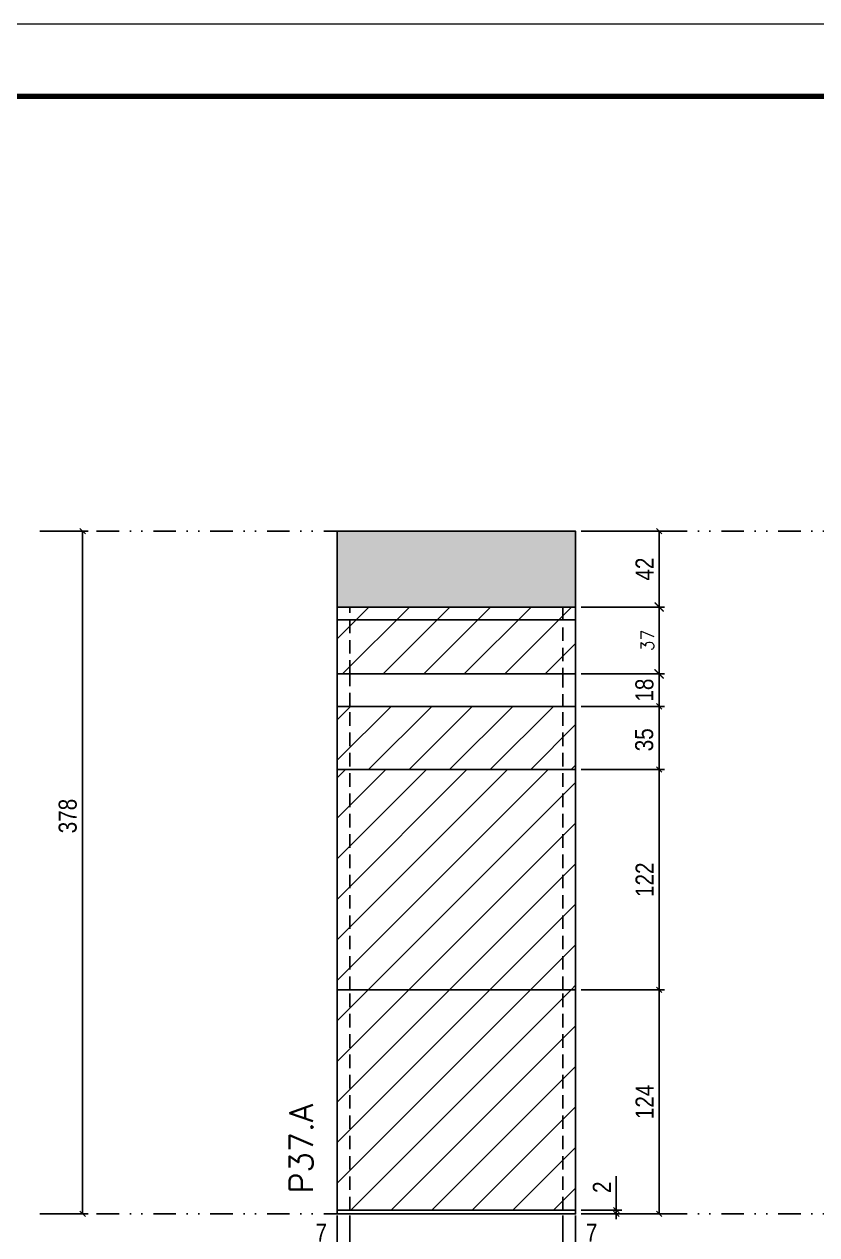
# Model space of a CAD drawing. Extents: x 2949 to 9203, y -16089 to 12527.
# Drawn here: x 8144 to 8582, y 3816 to 4487 of the extents above; entities that cross this region are included whole.
import ezdxf

# ---------------------------------------------------------------- set-up
doc = ezdxf.new("R2010")
doc.units = 0
for name, pattern in [('DASHED', [0.75, 0.5, -0.25]), ('DIVIDE2', [0.625, 0.25, -0.125, 0, -0.125, 0, -0.125]), ('HIDDEN', [0.375, 0.25, -0.125])]:
    doc.linetypes.add(name, pattern=pattern)
for name, color, linetype in [('COTA', 241, 'Continuous'), ('cotas', 4, 'Continuous'), ('FUNDOS', 1, 'Continuous'), ('Nível', 160, 'Continuous'), ('Painéis', 200, 'Continuous'), ('SARR_2.2x7', 40, 'Continuous'), ('Sarrafo de Pressão', 42, 'HIDDEN')]:
    doc.layers.add(name, color=color, linetype=linetype)
for name, color, linetype, lineweight in [('Folhas', 255, 'Continuous', 9), ('Hachura', 251, 'Continuous', 9), ('SARRAFO DE PRESSAO', 251, 'DASHED', 9), ('Texto Seção', 7, 'Continuous', 15)]:
    doc.layers.add(name, color=color, linetype=linetype, lineweight=lineweight)
doc.styles.add('COTA TECNICA', font='techl___.ttf', dxfattribs={"height": 10})
doc.styles.add('COTA TECNICA-50', font='techl___.ttf', dxfattribs={"height": 10})
doc.styles.add('REGUA-120', font='ROMANS.shx', dxfattribs={"height": 15})
doc.styles.add('ROMANS', font='romans.shx')
doc.dimstyles.new('COTA PAINEL-50', dxfattribs={"dimtxt": 10, "dimasz": 3, "dimexe": 3, "dimexo": 3, "dimgap": 3, "dimtad": 1, "dimdec": 1, "dimzin": 12, "dimdsep": 46, "dimtxsty": 'COTA TECNICA-50', "dimblk1": 'OBLIQUE', "dimblk2": 'OBLIQUE', "dimsah": 1, "dimcen": 0.9, "dimclrd": 4, "dimclre": 4, "dimclrt": 240, "dimadec": 1, "dimazin": 3, "dimtfac": 1, "dimtdec": 1, "dimtmove": 0, "dimatfit": 3, "dimfxl": 1, "dimtolj": 1, "dimtzin": 12, "dimarcsym": 0})
doc.dimstyles.new('Cota Paínel', dxfattribs={"dimtxt": 7, "dimasz": 5, "dimexe": 3, "dimexo": 3, "dimgap": 3, "dimtad": 1, "dimdec": 1, "dimzin": 12, "dimdsep": 46, "dimtxsty": 'ROMANS', "dimblk": 'ARCHTICK', "dimcen": 0, "dimclrd": 4, "dimclre": 4, "dimclrt": 1, "dimadec": 1, "dimazin": 3, "dimtfac": 1, "dimtdec": 1, "dimtmove": 0, "dimatfit": 3, "dimldrblk": 'OBLIQUE', "dimfxl": 1, "dimtolj": 1, "dimtzin": 12, "dimarcsym": 0})
doc.dimstyles.new('PAINEL', dxfattribs={"dimtxt": 10, "dimasz": 3, "dimexe": 3, "dimexo": 3, "dimgap": 3, "dimtad": 1, "dimdec": 1, "dimzin": 12, "dimdsep": 46, "dimtxsty": 'COTA TECNICA', "dimblk1": 'OBLIQUE', "dimblk2": 'OBLIQUE', "dimsah": 1, "dimcen": 0.9, "dimclrd": 4, "dimclre": 4, "dimclrt": 240, "dimadec": 1, "dimazin": 3, "dimtfac": 1, "dimtdec": 1, "dimtmove": 0, "dimatfit": 3, "dimfxl": 1, "dimtolj": 1, "dimtzin": 12, "dimarcsym": 0})
pattern_1 = [(45, (-122901.967, -28456.346), (-11.2253202, 11.2253202), [])]
pattern_2 = [(45, (4768.5, 4594.3), (-11.22532, 11.22532), [])]

# ---------------------------------------------------------------- blocks, each defined once
blk = doc.blocks.new('9999999999')
at = {"layer": 'Folhas'}
blk.add_lwpolyline([(98138.98, 34190.21), (99623.98, 34190.21), (99623.98, 35240.21), (98138.98, 35240.21)], close=True, dxfattribs=at)
at = {"layer": 'Folhas', "color": 30, "const_width": 3}
blk.add_lwpolyline([(98213.98, 34230.21), (99583.98, 34230.21), (99583.98, 35200.21), (98213.98, 35200.21)], close=True, dxfattribs=at)
blk = doc.blocks.new('_Oblique')
at = {"color": 0, "linetype": 'ByBlock', "lineweight": -2}
blk.add_line((-0.5, -0.5), (0.5, 0.5), dxfattribs=at)
blk = doc.blocks.new('*D1069')
at = {"layer": 'cotas', "color": 4, "linetype": 'ByBlock', "lineweight": -2, "transparency": 16777216}
for p, q in [((8155.19, 4205.99), (8178.91, 4205.99)), ((8175.91, 4205.99), (8175.91, 3827.99)), ((8155.19, 3827.99), (8178.91, 3827.99))]:
    blk.add_line(p, q, dxfattribs=at)
at = {"layer": 'Defpoints', "color": 0, "linetype": 'ByBlock', "transparency": 16777216}
for p in [(8152.19, 4205.99), (8152.19, 3827.99), (8175.91, 3827.99)]:
    blk.add_point(p, dxfattribs=at)
at = {"layer": 'cotas', "color": 4, "linetype": 'ByBlock', "lineweight": -2, "transparency": 16777216, "xscale": 3, "yscale": 3, "zscale": 3}
for p, rotation in [((8175.91, 4205.99), 90), ((8175.91, 3827.99), 270)]:
    blk.add_blockref('_Oblique', p, dxfattribs=dict(at, rotation=rotation))
at = {"layer": 'cotas', "color": 240, "linetype": 'ByBlock', "transparency": 16777216, "insert": (8167.67, 4048.26), "char_height": 10, "attachment_point": 5, "rotation": 90, "style": 'COTA TECNICA'}
blk.add_mtext('\\A1;378', dxfattribs=at)
blk = doc.blocks.new('*D1047')
at = {"layer": 'COTA', "color": 4, "lineweight": -2, "transparency": 16777216}
for p, q in [((8316.89, 3826.99), (8316.89, 3772.82)), ((8448.89, 3826.99), (8448.89, 3772.82)), ((8316.89, 3775.82), (8448.89, 3775.82))]:
    blk.add_line(p, q, dxfattribs=at)
at = {"layer": 'Defpoints', "color": 0, "transparency": 16777216}
for p in [(8316.89, 3829.99), (8448.89, 3829.99), (8448.89, 3775.82)]:
    blk.add_point(p, dxfattribs=at)
at = {"layer": 'COTA', "color": 4, "lineweight": -2, "transparency": 16777216, "xscale": 3, "yscale": 3, "zscale": 3, "rotation": 180}
blk.add_blockref('_Oblique', (8316.89, 3775.82), dxfattribs=at)
at = {"layer": 'COTA', "color": 4, "lineweight": -2, "transparency": 16777216, "xscale": 3, "yscale": 3, "zscale": 3}
blk.add_blockref('_Oblique', (8448.89, 3775.82), dxfattribs=at)
at = {"layer": 'COTA', "color": 240, "transparency": 16777216, "insert": (8382.89, 3784.04), "char_height": 10, "attachment_point": 5, "style": 'COTA TECNICA'}
blk.add_mtext('\\A1;132', dxfattribs=at)
blk = doc.blocks.new('*D1048')
at = {"layer": 'COTA', "color": 4, "lineweight": -2, "transparency": 16777216}
for p, q in [((8451.89, 4205.99), (8498.13, 4205.99)), ((8495.13, 4163.99), (8495.13, 4205.99)), ((8451.89, 4163.99), (8498.13, 4163.99))]:
    blk.add_line(p, q, dxfattribs=at)
at = {"layer": 'Defpoints', "color": 0, "transparency": 16777216}
for p in [(8448.89, 4205.99), (8495.13, 4205.99), (8448.89, 4163.99)]:
    blk.add_point(p, dxfattribs=at)
at = {"layer": 'COTA', "color": 4, "lineweight": -2, "transparency": 16777216, "xscale": 3, "yscale": 3, "zscale": 3}
for p, rotation in [((8495.13, 4205.99), 90), ((8495.13, 4163.99), 270)]:
    blk.add_blockref('_Oblique', p, dxfattribs=dict(at, rotation=rotation))
at = {"layer": 'COTA', "color": 240, "transparency": 16777216, "insert": (8487.06, 4184.99), "char_height": 10, "attachment_point": 5, "rotation": 90, "style": 'COTA TECNICA'}
blk.add_mtext('\\A1;42', dxfattribs=at)
blk = doc.blocks.new('*D1049')
at = {"layer": 'COTA', "color": 4, "lineweight": -2, "transparency": 16777216}
for p, q in [((8451.89, 3951.99), (8498.13, 3951.99)), ((8495.13, 3827.99), (8495.13, 3951.99)), ((8451.89, 3827.99), (8498.13, 3827.99))]:
    blk.add_line(p, q, dxfattribs=at)
at = {"layer": 'Defpoints', "color": 0, "transparency": 16777216}
for p in [(8448.89, 3951.99), (8495.13, 3951.99), (8448.89, 3827.99)]:
    blk.add_point(p, dxfattribs=at)
at = {"layer": 'COTA', "color": 4, "lineweight": -2, "transparency": 16777216, "xscale": 3, "yscale": 3, "zscale": 3}
for p, rotation in [((8495.13, 3951.99), 90), ((8495.13, 3827.99), 270)]:
    blk.add_blockref('_Oblique', p, dxfattribs=dict(at, rotation=rotation))
at = {"layer": 'COTA', "color": 240, "transparency": 16777216, "insert": (8487.06, 3889.99), "char_height": 10, "attachment_point": 5, "rotation": 90, "style": 'COTA TECNICA-50'}
blk.add_mtext('\\A1;124', dxfattribs=at)
blk = doc.blocks.new('*D1050')
at = {"layer": 'COTA', "color": 4, "lineweight": -2, "transparency": 16777216}
for p, q in [((8471.42, 3829.99), (8471.42, 3848.79)), ((8451.89, 3829.99), (8474.42, 3829.99)), ((8451.89, 3827.99), (8474.42, 3827.99)), ((8471.42, 3827.99), (8471.42, 3829.99)), ((8471.42, 3827.99), (8471.42, 3824.99))]:
    blk.add_line(p, q, dxfattribs=at)
at = {"layer": 'Defpoints', "color": 0, "transparency": 16777216}
for p in [(8448.89, 3829.99), (8448.89, 3827.99), (8471.42, 3827.99)]:
    blk.add_point(p, dxfattribs=at)
at = {"layer": 'COTA', "color": 4, "lineweight": -2, "transparency": 16777216, "xscale": 3, "yscale": 3, "zscale": 3}
for p, rotation in [((8471.42, 3829.99), 270), ((8471.42, 3827.99), 90)]:
    blk.add_blockref('_Oblique', p, dxfattribs=dict(at, rotation=rotation))
at = {"layer": 'COTA', "color": 240, "transparency": 16777216, "insert": (8463.42, 3842.74), "char_height": 10, "attachment_point": 5, "rotation": 90, "style": 'COTA TECNICA-50'}
blk.add_mtext('\\A1;2', dxfattribs=at)
blk = doc.blocks.new('*D1051')
at = {"layer": 'COTA', "color": 4, "linetype": 'ByBlock', "lineweight": -2, "transparency": 16777216}
for p, q in [((8451.89, 4073.99), (8498.13, 4073.99)), ((8495.13, 3951.99), (8495.13, 4073.99)), ((8451.89, 3951.99), (8498.13, 3951.99))]:
    blk.add_line(p, q, dxfattribs=at)
at = {"layer": 'Defpoints', "color": 0, "linetype": 'ByBlock', "transparency": 16777216}
for p in [(8448.89, 4073.99), (8495.13, 4073.99), (8448.89, 3951.99)]:
    blk.add_point(p, dxfattribs=at)
at = {"layer": 'COTA', "color": 4, "linetype": 'ByBlock', "lineweight": -2, "transparency": 16777216, "xscale": 3, "yscale": 3, "zscale": 3}
for p, rotation in [((8495.13, 4073.99), 90), ((8495.13, 3951.99), 270)]:
    blk.add_blockref('_Oblique', p, dxfattribs=dict(at, rotation=rotation))
at = {"layer": 'COTA', "color": 240, "linetype": 'ByBlock', "transparency": 16777216, "insert": (8487.07, 4012.99), "char_height": 10, "attachment_point": 5, "rotation": 90, "style": 'COTA TECNICA'}
blk.add_mtext('\\A1;122', dxfattribs=at)
blk = doc.blocks.new('*D1052')
at = {"layer": 'COTA', "color": 4, "lineweight": -2, "transparency": 16777216}
for p, q in [((8316.89, 3824.99), (8316.89, 3806.48)), ((8323.89, 3826.99), (8323.89, 3806.48)), ((8316.89, 3809.48), (8302.16, 3809.48)), ((8323.89, 3809.48), (8316.89, 3809.48))]:
    blk.add_line(p, q, dxfattribs=at)
at = {"layer": 'Defpoints', "color": 0, "transparency": 16777216}
for p in [(8316.89, 3827.99), (8323.89, 3829.99), (8316.89, 3809.48)]:
    blk.add_point(p, dxfattribs=at)
at = {"layer": 'COTA', "color": 4, "lineweight": -2, "transparency": 16777216, "xscale": 3, "yscale": 3, "zscale": 3, "rotation": 180}
blk.add_blockref('_Oblique', (8316.89, 3809.48), dxfattribs=at)
at = {"layer": 'COTA', "color": 4, "lineweight": -2, "transparency": 16777216, "xscale": 3, "yscale": 3, "zscale": 3}
blk.add_blockref('_Oblique', (8323.89, 3809.48), dxfattribs=at)
at = {"layer": 'COTA', "color": 240, "transparency": 16777216, "insert": (8308.03, 3817.55), "char_height": 10, "attachment_point": 5, "style": 'COTA TECNICA-50'}
blk.add_mtext('\\A1;7', dxfattribs=at)
blk = doc.blocks.new('*D1053')
at = {"layer": 'COTA', "color": 4, "lineweight": -2, "transparency": 16777216}
for p, q in [((8441.89, 3826.99), (8441.89, 3806.48)), ((8448.89, 3824.99), (8448.89, 3806.48)), ((8441.89, 3809.48), (8448.89, 3809.48)), ((8448.89, 3809.48), (8463.62, 3809.48))]:
    blk.add_line(p, q, dxfattribs=at)
at = {"layer": 'Defpoints', "color": 0, "transparency": 16777216}
for p in [(8441.89, 3829.99), (8448.89, 3827.99), (8448.89, 3809.48)]:
    blk.add_point(p, dxfattribs=at)
at = {"layer": 'COTA', "color": 4, "lineweight": -2, "transparency": 16777216, "xscale": 3, "yscale": 3, "zscale": 3, "rotation": 180}
blk.add_blockref('_Oblique', (8441.89, 3809.48), dxfattribs=at)
at = {"layer": 'COTA', "color": 4, "lineweight": -2, "transparency": 16777216, "xscale": 3, "yscale": 3, "zscale": 3}
blk.add_blockref('_Oblique', (8448.89, 3809.48), dxfattribs=at)
at = {"layer": 'COTA', "color": 240, "transparency": 16777216, "insert": (8457.76, 3817.55), "char_height": 10, "attachment_point": 5, "style": 'COTA TECNICA-50'}
blk.add_mtext('\\A1;7', dxfattribs=at)
blk = doc.blocks.new('*D1065')
at = {"layer": 'Defpoints', "color": 0, "linetype": 'ByBlock', "transparency": 16777216}
for p in [(8448.89, 4108.99), (8495.13, 4108.99), (8448.89, 4073.99)]:
    blk.add_point(p, dxfattribs=at)
at = {"layer": 'FUNDOS', "color": 4, "linetype": 'ByBlock', "lineweight": -2, "transparency": 16777216}
for p, q in [((8451.89, 4108.99), (8498.13, 4108.99)), ((8495.13, 4073.99), (8495.13, 4108.99)), ((8451.89, 4073.99), (8498.13, 4073.99))]:
    blk.add_line(p, q, dxfattribs=at)
at = {"layer": 'FUNDOS', "color": 4, "linetype": 'ByBlock', "lineweight": -2, "transparency": 16777216, "xscale": 3, "yscale": 3, "zscale": 3}
for p, rotation in [((8495.13, 4108.99), 90), ((8495.13, 4073.99), 270)]:
    blk.add_blockref('_Oblique', p, dxfattribs=dict(at, rotation=rotation))
at = {"layer": 'FUNDOS', "color": 240, "linetype": 'ByBlock', "transparency": 16777216, "insert": (8486.91, 4090.49), "char_height": 10, "attachment_point": 5, "rotation": 90, "style": 'COTA TECNICA'}
blk.add_mtext('\\A1;35', dxfattribs=at)
blk = doc.blocks.new('_ArchTick')
at = {"color": 0, "linetype": 'ByBlock', "const_width": 0.15}
blk.add_lwpolyline([(-0.5, -0.5), (0.5, 0.5)], dxfattribs=at)
blk = doc.blocks.new('*D1042')
at = {"layer": 'COTA', "color": 4, "lineweight": -2, "transparency": 16777216}
for p, q in [((8451.89, 4163.99), (8498.13, 4163.99)), ((8495.13, 4126.99), (8495.13, 4163.99)), ((8451.89, 4126.99), (8498.13, 4126.99))]:
    blk.add_line(p, q, dxfattribs=at)
at = {"layer": 'Defpoints', "color": 0, "transparency": 16777216}
for p in [(8448.89, 4163.99), (8495.13, 4163.99), (8448.89, 4126.99)]:
    blk.add_point(p, dxfattribs=at)
at = {"layer": 'COTA', "color": 4, "lineweight": -2, "transparency": 16777216, "xscale": 5, "yscale": 5, "zscale": 5}
for p, rotation in [((8495.13, 4163.99), 90), ((8495.13, 4126.99), 270)]:
    blk.add_blockref('_ArchTick', p, dxfattribs=dict(at, rotation=rotation))
at = {"layer": 'COTA', "color": 1, "transparency": 16777216, "insert": (8488.63, 4145.49), "char_height": 7, "attachment_point": 5, "rotation": 90, "style": 'ROMANS'}
blk.add_mtext('\\A1;37', dxfattribs=at)
blk = doc.blocks.new('*D2656')
at = {"layer": 'COTA', "color": 4, "lineweight": -2, "transparency": 16777216}
for p, q in [((8451.89, 4126.99), (8498.13, 4126.99)), ((8495.13, 4126.99), (8495.13, 4108.99)), ((8451.89, 4108.99), (8498.13, 4108.99))]:
    blk.add_line(p, q, dxfattribs=at)
at = {"layer": 'Defpoints', "color": 0, "transparency": 16777216}
for p in [(8448.89, 4126.99), (8448.89, 4108.99), (8495.13, 4108.99)]:
    blk.add_point(p, dxfattribs=at)
at = {"layer": 'COTA', "color": 4, "lineweight": -2, "transparency": 16777216, "xscale": 3, "yscale": 3, "zscale": 3}
for p, rotation in [((8495.13, 4126.99), 90), ((8495.13, 4108.99), 270)]:
    blk.add_blockref('_Oblique', p, dxfattribs=dict(at, rotation=rotation))
at = {"layer": 'COTA', "color": 240, "transparency": 16777216, "insert": (8487.04, 4117.99), "char_height": 10, "attachment_point": 5, "rotation": 90, "style": 'COTA TECNICA-50'}
blk.add_mtext('\\A1;18', dxfattribs=at)

msp = doc.modelspace()

# ---------------------------------------------------------------- hatches: boundary and pattern name
at = {"layer": 'COTA', "linetype": 'ByBlock'}
h = msp.add_hatch(dxfattribs=at)
h.set_pattern_fill('AR-CONC', color=256, scale=0.03)
h.set_pattern_definition([(50, (-122786.19, -22663.2705), (5.46554007, -0.47817257), [0.5715, -6.2865]), (355, (-122786.19, -22663.2705), (-1.05730264, 5.73170536), [0.4572, -5.02921753]), (100.4514447, (-122785.735, -22663.3104), (4.40823741, 5.25353256), [0.48570026, -5.34270734]), (46.1842, (-122786.19, -22661.7465), (8.13237123, -1.26126984), [0.85725, -9.42975]), (96.6355576, (-122785.5125, -22661.852), (7.122124, 7.42278374), [0.7285507, -8.01406824]), (351.184151, (-122786.19, -22661.7465), (7.122124, 7.42278374), [0.685799, -7.54379196]), (21, (-122785.428, -22662.1275), (4.54843174, -3.06795595), [0.5715, -6.2865]), (326, (-122785.428, -22662.1275), (1.85406085, 5.52563898), [0.4572, -5.0292]), (71.451445, (-122785.049, -22662.383), (6.40249258, 2.45768307), [0.48570026, -5.34269813]), (37.5, (-122786.1902, -22663.2705), (0.092658098, 2.536651166), [0, -4.96824, 0, -5.1054, 0, -5.04825]), (7.5, (-122786.1902, -22663.2705), (2.004589875, 3.005417245), [0, -2.91084, 0, -4.85394, 0, -1.92405]), (327.5, (-122787.8895, -22663.2705), (4.067717855, -0.17186232), [0, -1.905, 0, -5.9436, 0, -7.8867]), (317.5, (-122788.6515, -22663.2705), (4.44387544, 0.76279473), [0, -2.4765, 0, -3.94716, 0, -5.6007])])
h.paths.add_polyline_path([(8316.89, 4163.99), (8448.89, 4163.99), (8448.89, 4205.99), (8316.89, 4205.99)])
at = {"layer": 'Hachura', "linetype": 'ByBlock'}
h = msp.add_hatch(dxfattribs=at)
h.set_pattern_fill('ANSI31', color=256, scale=5)
h.set_pattern_definition(pattern_2)
h.paths.add_polyline_path([(8448.89, 4126.99), (8448.89, 4163.99), (8316.89, 4163.99), (8316.89, 4126.99)])
h = msp.add_hatch(dxfattribs=at)
h.set_pattern_fill('ANSI31', color=256, scale=5)
h.set_pattern_definition(pattern_2)
h.paths.add_polyline_path([(8448.89, 4108.99), (8316.89, 4108.99), (8316.89, 4073.99), (8448.89, 4073.99)])
h = msp.add_hatch(dxfattribs=at)
h.set_pattern_fill('ANSI31', color=256, scale=5)
h.set_pattern_definition(pattern_1)
h.paths.add_polyline_path([(8448.89, 4073.99), (8316.89, 4073.99), (8316.89, 3951.99), (8448.89, 3951.99)])
h = msp.add_hatch(dxfattribs=at)
h.set_pattern_fill('ANSI31', color=256, scale=5)
h.set_pattern_definition(pattern_1)
h.paths.add_polyline_path([(8448.89, 3951.99), (8316.89, 3951.99), (8316.89, 3829.99), (8448.89, 3829.99)])

# ---------------------------------------------------------------- linework, layer by layer
at = {"layer": 'COTA', "linetype": 'ByBlock'}
msp.add_lwpolyline([(8316.89, 4163.99), (8448.89, 4163.99), (8448.89, 4205.99), (8316.89, 4205.99)], close=True, dxfattribs=at)
at = {"layer": 'Nível', "color": 4, "linetype": 'DIVIDE2', "ltscale": 50}
for p, q in [((8152.19, 4205.99), (9162.53, 4205.99)), ((8152.19, 3827.99), (9162.53, 3827.99))]:
    msp.add_line(p, q, dxfattribs=at)
at = {"layer": 'Painéis'}
for p, q in [((8316.89, 4163.99), (8448.89, 4163.99)), ((8316.89, 4108.99), (8316.89, 4163.99)), ((8448.89, 4163.99), (8448.89, 4108.99)), ((8448.89, 4126.99), (8316.89, 4126.99)), ((8448.89, 4108.99), (8316.89, 4108.99)), ((8316.89, 4108.99), (8316.89, 4073.99)), ((8448.89, 4073.99), (8448.89, 4108.99)), ((8316.89, 4073.99), (8448.89, 4073.99))]:
    msp.add_line(p, q, dxfattribs=at)
for points in [[(8448.89, 3951.99), (8316.89, 3951.99), (8316.89, 4073.99), (8448.89, 4073.99)], [(8316.89, 3829.99), (8448.89, 3829.99), (8448.89, 3951.99), (8316.89, 3951.99)], [(8316.89, 3829.99), (8448.89, 3829.99), (8448.89, 3827.99), (8316.89, 3827.99)]]:
    msp.add_lwpolyline(points, close=True, dxfattribs=at)
at = {"layer": 'SARR_2.2x7'}
msp.add_line((8316.89, 4156.99), (8448.89, 4156.99), dxfattribs=at)
at = {"layer": 'Sarrafo de Pressão', "ltscale": 30}
for p, q in [((8323.89, 4126.99), (8323.89, 4163.99)), ((8441.89, 4163.99), (8441.89, 4126.99)), ((8323.89, 4108.99), (8323.89, 4126.99)), ((8441.89, 4126.99), (8441.89, 4108.99)), ((8323.89, 3951.99), (8323.89, 4108.99)), ((8441.89, 3951.99), (8441.89, 4108.99)), ((8323.89, 3829.99), (8323.89, 3951.99)), ((8441.89, 3829.99), (8441.89, 3951.99))]:
    msp.add_line(p, q, dxfattribs=at)

# ---------------------------------------------------------------- block references
at = {"layer": 'SARRAFO DE PRESSAO', "color": 6, "linetype": 'ByBlock'}
msp.add_blockref('9999999999', (-90421.44, -30753.5), dxfattribs=at)

# ---------------------------------------------------------------- texts
at = {"layer": 'Texto Seção', "insert": (8303.42, 3839.24), "char_height": 13, "width": 285.3299, "attachment_point": 7, "rotation": 90, "style": 'REGUA-120'}
msp.add_mtext('P37.A', dxfattribs=at)

# ---------------------------------------------------------------- dimensions: what is measured, and where the dimension line sits
at = {"layer": 'COTA'}
dim = msp.add_linear_dim(base=(8495.13, 4205.99), p1=(8448.89, 4163.99), p2=(8448.89, 4205.99), angle=90, dimstyle='PAINEL', override={"dimarcsym": 2}, dxfattribs=at)
dim.commit()
dim.dimension.update_dxf_attribs({"geometry": '*D1048', "text_midpoint": (8487.06, 4184.99)})
for base, p1, p2, angle, dimstyle, picture, middle in [((8495.13, 4163.99), (8448.89, 4126.99), (8448.89, 4163.99), 90, 'Cota Paínel', '*D1042', (8488.63, 4145.49)), ((8495.13, 4108.99), (8448.89, 4126.99), (8448.89, 4108.99), 90, 'COTA PAINEL-50', '*D2656', (8487.04, 4117.99)), ((8495.13, 3951.99), (8448.89, 3827.99), (8448.89, 3951.99), 90, 'COTA PAINEL-50', '*D1049', (8487.06, 3889.99)), ((8316.89, 3809.48), (8323.89, 3829.99), (8316.89, 3827.99), 180, 'COTA PAINEL-50', '*D1052', (8308.03, 3817.55))]:
    dim = msp.add_linear_dim(base=base, p1=p1, p2=p2, angle=angle, dimstyle=dimstyle, dxfattribs=at)
    dim.commit()
    dim.dimension.update_dxf_attribs({"geometry": picture, "text_midpoint": middle})
at = {"layer": 'COTA', "linetype": 'ByBlock'}
dim = msp.add_linear_dim(base=(8495.13, 4073.99), p1=(8448.89, 3951.99), p2=(8448.89, 4073.99), angle=90, dimstyle='PAINEL', dxfattribs=at)
dim.commit()
dim.dimension.update_dxf_attribs({"geometry": '*D1051', "text_midpoint": (8487.07, 4012.99)})
at = {"layer": 'COTA'}
dim = msp.add_linear_dim(base=(8471.42, 3827.99), p1=(8448.89, 3829.99), p2=(8448.89, 3827.99), angle=90, dimstyle='COTA PAINEL-50', dxfattribs=at)
dim.commit()
dim.dimension.update_dxf_attribs({"geometry": '*D1050', "text_midpoint": (8471.42, 3842.74), "dimtype": 160})
dim = msp.add_linear_dim(base=(8448.89, 3775.82), p1=(8316.89, 3829.99), p2=(8448.89, 3829.99), dimstyle='PAINEL', override={"dimarcsym": 2}, dxfattribs=at)
dim.commit()
dim.dimension.update_dxf_attribs({"geometry": '*D1047', "text_midpoint": (8382.89, 3784.04)})
dim = msp.add_linear_dim(base=(8448.89, 3809.48), p1=(8441.89, 3829.99), p2=(8448.89, 3827.99), dimstyle='COTA PAINEL-50', dxfattribs=at)
dim.commit()
dim.dimension.update_dxf_attribs({"geometry": '*D1053', "text_midpoint": (8457.76, 3817.55)})
at = {"layer": 'cotas', "linetype": 'ByBlock'}
dim = msp.add_linear_dim(base=(8175.91, 3827.99), p1=(8152.19, 4205.99), p2=(8152.19, 3827.99), angle=90, dimstyle='PAINEL', dxfattribs=at)
dim.commit()
dim.dimension.update_dxf_attribs({"geometry": '*D1069', "text_midpoint": (8175.91, 4048.26), "dimtype": 160})
at = {"layer": 'FUNDOS', "linetype": 'ByBlock'}
dim = msp.add_linear_dim(base=(8495.13, 4108.99), p1=(8448.89, 4073.99), p2=(8448.89, 4108.99), angle=90, dimstyle='PAINEL', dxfattribs=at)
dim.commit()
dim.dimension.update_dxf_attribs({"geometry": '*D1065', "text_midpoint": (8495.13, 4090.49), "dimtype": 160})

doc.saveas('drawing.dxf')
